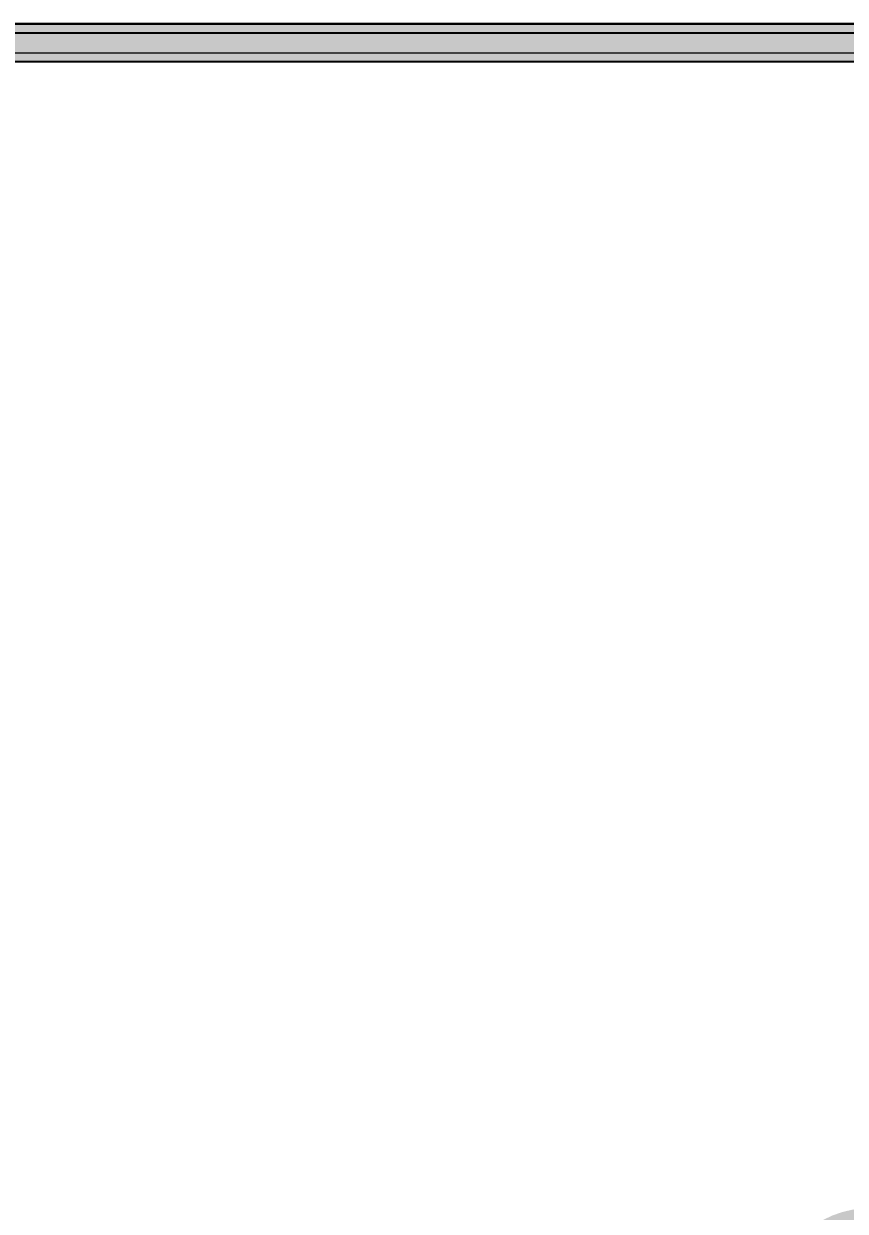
# Model space of a CAD drawing. Header units: millimetres. Extents: x 4003075 to 5615882, y 1445368 to 2591247.
# Drawn here: x 5423126 to 5425965, y 2453765 to 2457868 of the extents above; entities that cross this region are included whole.
import ezdxf

# ---------------------------------------------------------------- set-up
doc = ezdxf.new("R2010")
doc.units = ezdxf.units.MM
doc.layers.add('A_Text', color=3, linetype='Continuous')
doc.layers.add('XR-평면도$0$A-ELEV-PATT', color=9, linetype='Continuous')
doc.layers.add('XR-평면도$0$A-ELEV-LIN2', color=9, linetype='Continuous', lineweight=25)
doc.layers.add('XR-평면도$0$A-ELEV-LIN3', color=9, linetype='Continuous', lineweight=18)
doc.styles.add('돋움', font='')
doc.styles.get('돋움').set_extended_font_data('DotumChe')

# ---------------------------------------------------------------- blocks, each defined once
blk = doc.blocks.new('XR-평면도$0$범퍼_1')
at = {"layer": 'XR-평면도$0$A-ELEV-PATT', "ltscale": 0.002}
h = blk.add_hatch(dxfattribs=at)
h.set_pattern_fill('AR-SAND', color=256, angle=180, style=0)
h.set_pattern_definition([(217.5, (21376290.81, -50954928.292), (1.600031296, -48.941323733), [0, -38.608, 0, -43.18, 0, -41.275]), (187.5, (21376290.81, -50954928.29), (-44.95232831, -71.68251006), [0, -20.828, 0, -34.798, 0, -13.335]), (147.5, (21376322.05, -50954928.292), (-79.099237024, -0.143718468), [0, -12.7, 0, -45.72, 0, -59.69]), (137.5, (21376322.05, -50954928.29), (-76.35564525, -22.292932326), [0, -6.35, 0, -29.972, 0, -34.29])])
edge = h.paths.add_edge_path()
edge.add_arc((-4693.7, 123.7), 8.33, 90, 180)
edge.add_line((-4702, 123.7), (-4702, 32))
edge.add_line((-4702, 32), (5694, 32))
edge.add_line((5694, 32), (5694, 123.7))
edge.add_arc((5685.7, 123.7), 8.33, 0, 90)
edge.add_line((5685.7, 132), (-4693.7, 132))
h = blk.add_hatch(dxfattribs=at)
h.set_pattern_fill('AR-HBONE', color=256, scale=0.1, angle=180, style=0)
h.set_pattern_definition([(225, (21375357.164, -50954683.464), (-1e-14, -14.3684097937), [30.48, -10.16]), (315, (21375349.98, -50954690.648), (-1e-14, -14.3684097937), [30.48, -10.16])])
h.paths.add_polyline_path([(-4702, 32), (5694, 32), (5694, 2), (-4702, 2)])
at = {"layer": 'XR-평면도$0$A-ELEV-LIN3'}
blk.add_line((-4400, 0), (4400, 0), dxfattribs=at)
at = {"layer": 'XR-평면도$0$A-ELEV-PATT'}
for p, q in [((-4693.7, 132), (5685.7, 132)), ((-4702, 32), (5694, 32))]:
    blk.add_line(p, q, dxfattribs=at)
at = {"layer": 'XR-평면도$0$A-ELEV-PATT', "ltscale": 0.002}
blk.add_lwpolyline([(5694, 52), (5696, 52), (5696, 0), (-4704, 0), (-4704, 52), (-4702, 52), (-4702, 2), (5694, 2)], close=True, dxfattribs=at)
at = {"layer": 'XR-평면도$0$A-ELEV-PATT'}
blk.add_lwpolyline([(-4702, 32), (-4702, 2), (5694, 2), (5694, 32)], dxfattribs=at)
blk = doc.blocks.new('XR-평면도$0$스크린+범퍼_기준층(210318)')
at = {"rotation": 270}
blk.add_blockref('XR-평면도$0$범퍼_1', (500, -5004), dxfattribs=at)

msp = doc.modelspace()

# ---------------------------------------------------------------- linework, layer by layer
at = {"layer": 'XR-평면도$0$A-ELEV-LIN2'}
msp.add_line((5432075, 2457867.6), (5422075, 2457867.6), dxfattribs=at)
msp.add_line((5432075, 2457867.6), (5422075, 2457867.6), dxfattribs=at)
msp.add_line((5432075, 2457867.6), (5422075, 2457867.6), dxfattribs=at)
at = {"layer": 'XR-평면도$0$A-ELEV-LIN3'}
for points in [[(5363175, 2444567.6), (5364575, 2444567.6), (5364575, 2445467.6), (5377025, 2445467.6), (5377025, 2444867.6), (5378125, 2444867.6), (5378125, 2446367.6), (5377025, 2446367.6), (5377025, 2457867.6), (5433125, 2457867.6), (5433125, 2446367.6), (5432025, 2446367.6), (5432025, 2444867.6), (5433125, 2444867.6), (5433125, 2445467.6), (5443025, 2445467.6), (5443025, 2444867.6), (5444125, 2444867.6), (5444125, 2446367.6), (5443025, 2446367.6), (5443025, 2457867.6), (5483675, 2457867.6)], [(5363175, 2445967.6), (5363175, 2444567.6), (5364575, 2444567.6), (5364575, 2445467.6), (5377025, 2445467.6), (5377025, 2444867.6), (5378125, 2444867.6), (5378125, 2446367.6), (5377025, 2446367.6), (5377025, 2457867.6), (5433125, 2457867.6), (5433125, 2446367.6), (5432025, 2446367.6), (5432025, 2444867.6), (5433125, 2444867.6), (5433125, 2445467.6), (5443025, 2445467.6), (5443025, 2444867.6), (5444125, 2444867.6), (5444125, 2446367.6), (5443025, 2446367.6), (5443025, 2457867.6), (5483675, 2457867.6)], [(5363175, 2445967.6), (5363175, 2444567.6), (5364575, 2444567.6), (5364575, 2445467.6), (5377025, 2445467.6), (5377025, 2444867.6), (5378125, 2444867.6), (5378125, 2446367.6), (5377025, 2446367.6), (5377025, 2457867.6), (5433125, 2457867.6), (5433125, 2446367.6), (5432025, 2446367.6), (5432025, 2444867.6), (5433125, 2444867.6), (5433125, 2445467.6), (5443025, 2445467.6), (5443025, 2444867.6), (5444125, 2444867.6), (5444125, 2446367.6), (5443025, 2446367.6), (5443025, 2457867.6), (5483675, 2457867.6)], [(5363075, 2444467.6), (5364675, 2444467.6), (5364675, 2445367.6), (5376925, 2445367.6), (5376925, 2444767.6), (5378225, 2444767.6), (5378225, 2446467.6), (5377125, 2446467.6), (5377125, 2457767.6), (5433025, 2457767.6), (5433025, 2446467.6), (5431925, 2446467.6), (5431925, 2444767.6), (5433225, 2444767.6), (5433225, 2445367.6), (5442925, 2445367.6), (5442925, 2444767.6), (5444225, 2444767.6), (5444225, 2446467.6), (5443125, 2446467.6), (5443125, 2457767.6), (5483575, 2457767.6)], [(5363075, 2444467.6), (5364675, 2444467.6), (5364675, 2445367.6), (5376925, 2445367.6), (5376925, 2444767.6), (5378225, 2444767.6), (5378225, 2446467.6), (5377125, 2446467.6), (5377125, 2457767.6), (5433025, 2457767.6), (5433025, 2446467.6), (5431925, 2446467.6), (5431925, 2444767.6), (5433225, 2444767.6), (5433225, 2445367.6), (5442925, 2445367.6), (5442925, 2444767.6), (5444225, 2444767.6), (5444225, 2446467.6), (5443125, 2446467.6), (5443125, 2457767.6), (5483575, 2457767.6)], [(5363075, 2444467.6), (5364675, 2444467.6), (5364675, 2445367.6), (5376925, 2445367.6), (5376925, 2444767.6), (5378225, 2444767.6), (5378225, 2446467.6), (5377125, 2446467.6), (5377125, 2457767.6), (5433025, 2457767.6), (5433025, 2446467.6), (5431925, 2446467.6), (5431925, 2444767.6), (5433225, 2444767.6), (5433225, 2445367.6), (5442925, 2445367.6), (5442925, 2444767.6), (5444225, 2444767.6), (5444225, 2446467.6), (5443125, 2446467.6), (5443125, 2457767.6), (5483575, 2457767.6)]]:
    msp.add_lwpolyline(points, dxfattribs=at)

# ---------------------------------------------------------------- block references
at = {"rotation": 270}
msp.add_blockref('XR-평면도$0$스크린+범퍼_기준층(210318)', (5432575, 2458367.6), dxfattribs=at)
msp.add_blockref('XR-평면도$0$스크린+범퍼_기준층(210318)', (5432575, 2458367.6), dxfattribs=at)
msp.add_blockref('XR-평면도$0$스크린+범퍼_기준층(210318)', (5432575, 2458367.6), dxfattribs=at)

# ---------------------------------------------------------------- texts
at = {"layer": 'A_Text', "color": 3, "insert": (5415022.2, 2456295.4), "char_height": 1500, "attachment_point": 1, "style": '돋움'}
msp.add_mtext_dynamic_manual_height_columns('#9\\P면    적 : 847M2\\P측정횟수 : 6회\\P측정길이 : 20.4M', width=21611.503, gutter_width=7500, heights=[10868.5], dxfattribs=at)

doc.saveas('drawing.dxf')
